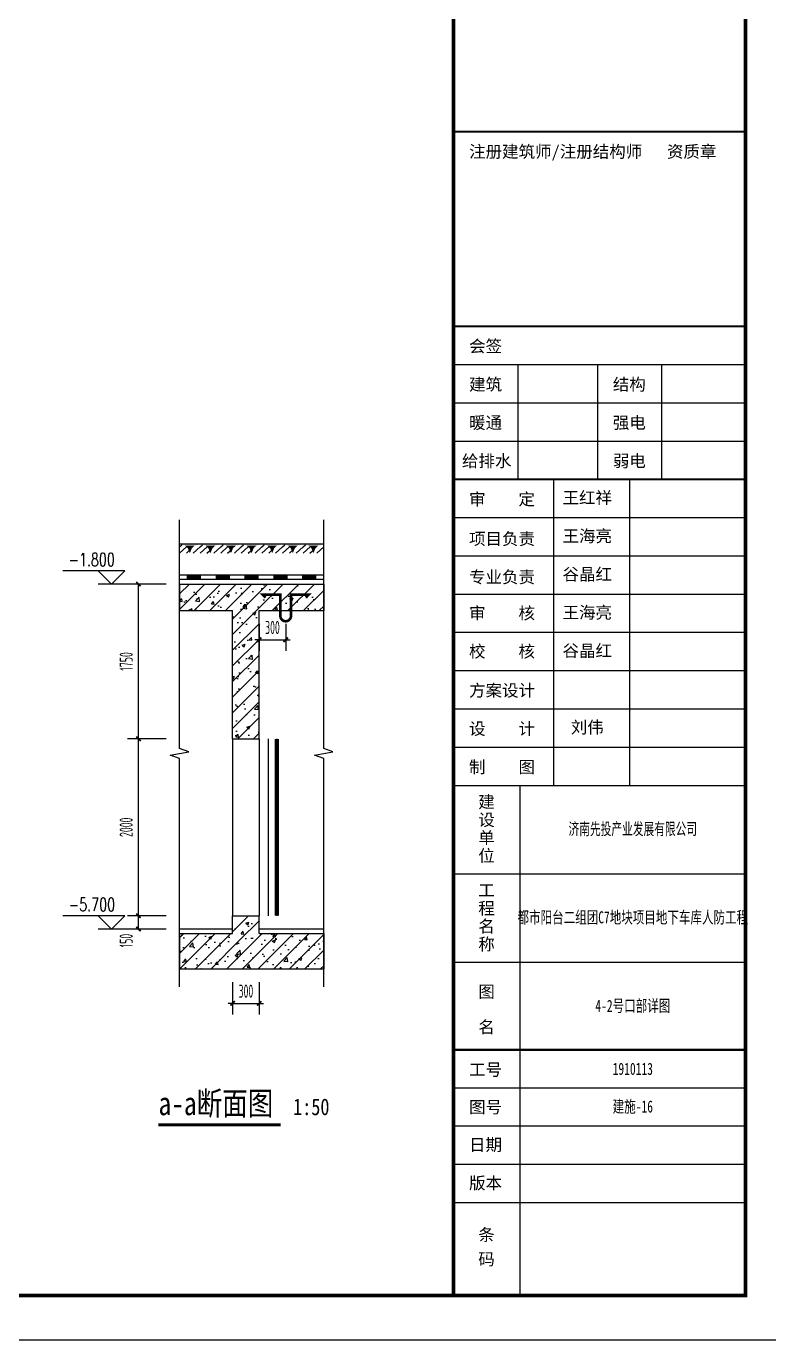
# Model space of a CAD drawing. Extents: x -473190 to 2138458, y -81875 to 2633646.
# Drawn here: x 1297633 to 1306025, y -81875 to -67025 of the extents above; entities that cross this region are included whole.
import ezdxf

# ---------------------------------------------------------------- set-up
doc = ezdxf.new("R2010")
doc.units = 0
doc.header["$LTSCALE"] = 1000
for name, color, linetype in [('A-面层', 151, 'Continuous'), ('A_PLAN_DETAIL_zx', 41, 'Continuous'), ('DIM_SYMB', 3, 'Continuous'), ('ECA_TK', 7, 'Continuous'), ('PUB_DIM', 3, 'Continuous'), ('PUB_HATCH', 8, 'Continuous'), ('PUB_TEXT', 7, 'Continuous'), ('RF-M', 4, 'Continuous'), ('RF-QT', 30, 'Continuous'), ('SURFACE', 6, 'Continuous'), ('tk', 7, 'Continuous'), ('TWT_DIM', 3, 'Continuous')]:
    doc.layers.add(name, color=color, linetype=linetype)
doc.styles.add('_TCH_DIM', font='SIMPLEX', dxfattribs={"bigfont": 'GBCBIG'})
doc.styles.add('_TCH_DIM_T3', font='tssdeng.shx', dxfattribs={"width": 0.564706, "bigfont": '@@@tssdchn.shx'})
doc.styles.add('SUNTXT', font='', dxfattribs={"height": 2.5})
doc.styles.add('TYDG_01', font='', dxfattribs={"width": 0.8})
doc.styles.add('黑体', font='simhei.ttf', dxfattribs={"width": 0.65})
doc.styles.get('SUNTXT').set_extended_font_data('SimSun')
doc.styles.get('TYDG_01').set_extended_font_data('SimSun')
doc.dimstyles.new('_TWT_ARCH&&50', dxfattribs={"dimtxt": 148.75, "dimasz": 50, "dimexe": 125, "dimexo": 150, "dimgap": 63.125, "dimtad": 1, "dimdec": 0, "dimzin": 0, "dimdsep": 46, "dimtxsty": '_TCH_DIM_T3', "dimblk": 'ARCHTICK', "dimcen": 0.09, "dimclrt": 7, "dimazin": 2, "dimtfac": 1, "dimtdec": 0, "dimtix": 1, "dimtmove": 2, "dimatfit": 3, "dimfxl": 0, "dimtolj": 1, "dimtzin": 0, "dimarcsym": 0})
pattern_1 = [(45, (-477544.96, -71625.69), (-88.388348, 88.388348), []), (50, (-477544.96, -71625.7), (358.63009, -31.376067), [37.5, -412.5]), (355, (-477544.96, -71625.7), (-69.37567, 376.09607), [30, -330]), (100.4514, (-477515.08, -71628.3), (289.25469, 344.71977), [31.870095, -350.571056]), (46.1842, (-477544.96, -71525.7), (533.62052, -82.75951), [56.25, -618.75]), (96.6356, (-477500.5, -71532.6), (467.33135, 487.05894), [47.80514, -525.8565]), (351.1842, (-477544.96, -71525.7), (467.33097, 487.0593), [45, -495]), (21, (-477494.96, -71550.7), (298.453526, -201.309445), [37.5, -412.5]), (326, (-477494.96, -71550.7), (121.657666, 362.57502), [30, -330]), (71.4514, (-477470.1, -71567.47), (420.111314, 161.26525), [31.870095, -350.571056]), (37.5, (-477544.96, -71625.69), (6.079928, 166.446927), [0, -326, 0, -335, 0, -331.25]), (7.5, (-477544.96, -71625.69), (131.534769, 197.205856), [0, -191, 0, -318.5, 0, -126.25]), (327.5, (-477656.46, -71625.69), (266.911218, -11.277436), [0, -125, 0, -390, 0, -517.5]), (317.5, (-477706.46, -71625.7), (291.593085, 50.05249), [0, -162.5, 0, -259, 0, -367.5])]

# ---------------------------------------------------------------- blocks, each defined once
blk = doc.blocks.new('10B_A1E图框')
blk.add_line((765, 184), (765, 584))
blk.add_line((765, 184), (765, 584))
blk.add_line((765, 184), (765, 584))
at = {"layer": 'ECA_TK'}
for p, q in [((765, 220.51), (831, 220.51)), ((779.58, 194.56), (779.58, 220.51)), ((797.5, 220.51), (797.5, 194.56)), ((812.08, 194.56), (812.08, 220.51)), ((765, 211.86), (831, 211.86)), ((765, 203.21), (831, 203.21)), ((787.68, 125.36), (787.68, 194.56)), ((804.77, 194.56), (804.77, 125.36)), ((765, 185.91), (831, 185.91)), ((765, 177.26), (831, 177.26)), ((765, 168.61), (831, 168.61)), ((765, 159.96), (831, 159.96)), ((765, 151.31), (831, 151.31)), ((765, 142.66), (831, 142.66)), ((765, 134.01), (831, 134.01)), ((765, 125.36), (831, 125.36)), ((780.03, 10), (780.03, 125.36)), ((765, 105.36), (831, 105.36)), ((765, 85.36), (831, 85.36)), ((831, 56.92), (765, 56.92)), ((831, 48.27), (765, 48.27)), ((831, 39.62), (765, 39.62)), ((831, 30.97), (765, 30.97))]:
    blk.add_line(p, q, dxfattribs=at)
blk.add_lwpolyline([(0, 0), (841, 0), (841, 594), (0, 594)], close=True, dxfattribs=at)
at = {"layer": 'ECA_TK', "const_width": 0.8}
blk.add_lwpolyline([(831, 10), (831, 584), (18, 584), (18, 10)], close=True, dxfattribs=at)
at = {"layer": 'ECA_TK'}
for points, const_width in [([(765, 10), (765, 584)], 0.8), ([(765, 273.16), (831, 273.16)], 0.5), ([(765, 229.16), (831, 229.16)], 0.5), ([(765, 194.56), (831, 194.56)], 0.5), ([(831, 65.57), (765, 65.57)], 0.5)]:
    blk.add_lwpolyline(points, dxfattribs=dict(at, const_width=const_width))
at = {"layer": 'ECA_TK', "linetype": 'Continuous', "style": 'SUNTXT'}
for s, height, p in [('注册建筑师/注册结构师   资质章', 2.7342, (768.5, 267.3)), ('会签', 2.734, (768.5, 223.3)), ('建筑', 2.734, (768.5, 214.65)), ('结构', 2.734, (801, 214.65)), ('暖通', 2.734, (768.5, 206)), ('强电', 2.734, (801, 206)), ('给排水', 2.734, (766.9, 197.35)), ('弱电', 2.734, (801, 197.35)), ('审    定', 2.734, (768.5, 188.7)), ('项目负责', 2.734, (768.5, 179.74)), ('专业负责', 2.734, (768.5, 171.09)), ('审    核', 2.734, (768.5, 162.93)), ('校    核', 2.734, (768.5, 154.28)), ('方案设计', 2.734, (768.5, 145.45)), ('设    计', 2.734, (768.5, 136.8)), ('制    图', 2.734, (768.5, 128.15)), ('建', 2.73, (770.59, 120.26)), ('设', 2.73, (770.59, 116.2)), ('单', 2.73, (770.59, 112.14)), ('位', 2.73, (770.59, 108.08)), ('工', 2.73, (770.59, 100.26)), ('程', 2.73, (770.59, 96.2)), ('名', 2.73, (770.59, 92.14)), ('称', 2.73, (770.59, 88.08)), ('图', 2.73, (770.59, 77.33)), ('名', 2.73, (770.59, 69.33)), ('工号', 2.734, (768.5, 59.71)), ('图号', 2.734, (768.5, 51.23)), ('日期', 2.734, (768.5, 42.72)), ('版本', 2.734, (768.5, 34.07)), ('条', 2.73, (770.59, 22.4)), ('码', 2.73, (770.59, 16.85))]:
    blk.add_text(s, height=height, dxfattribs=at).set_placement(p)
blk = doc.blocks.new('_ArchTick')
at = {"color": 0, "linetype": 'ByBlock', "const_width": 0.4}
blk.add_lwpolyline([(-0.5, -0.5), (0.5, 0.5)], dxfattribs=at)
blk = doc.blocks.new('*D2556')
at = {"layer": 'Defpoints', "color": 0, "transparency": 16777216}
for p in [(1299966, -77681), (1300266, -77681), (1300266, -78072)]:
    blk.add_point(p, dxfattribs=at)
at = {"layer": 'TWT_DIM', "color": 0, "lineweight": -2, "transparency": 16777216}
for p, q in [((1299966, -77831), (1299966, -78197)), ((1300266, -77831), (1300266, -78197)), ((1299966, -78072), (1299916, -78072)), ((1299966, -78072), (1300266, -78072)), ((1300266, -78072), (1300316, -78072))]:
    blk.add_line(p, q, dxfattribs=at)
at = {"layer": 'TWT_DIM', "color": 0, "lineweight": -2, "transparency": 16777216, "xscale": 50, "yscale": 50, "zscale": 50}
blk.add_blockref('_ArchTick', (1299966, -78072), dxfattribs=at)
at = {"layer": 'TWT_DIM', "color": 0, "lineweight": -2, "transparency": 16777216, "xscale": 50, "yscale": 50, "zscale": 50, "rotation": 180}
blk.add_blockref('_ArchTick', (1300266, -78072), dxfattribs=at)
at = {"layer": 'TWT_DIM', "color": 7, "transparency": 16777216, "insert": (1300116, -77934), "char_height": 148.8, "attachment_point": 5, "style": '_TCH_DIM_T3'}
blk.add_mtext('\\A1;300', dxfattribs=at)
blk = doc.blocks.new('*D2557')
at = {"layer": 'Defpoints', "color": 0, "transparency": 16777216}
for p in [(1298901, -77081), (1299366, -77081), (1299366, -77231)]:
    blk.add_point(p, dxfattribs=at)
at = {"layer": 'TWT_DIM', "color": 0, "lineweight": -2, "transparency": 16777216}
for p, q in [((1299216, -77081), (1298776, -77081)), ((1298901, -77231), (1298901, -77081)), ((1299216, -77231), (1298776, -77231))]:
    blk.add_line(p, q, dxfattribs=at)
at = {"layer": 'TWT_DIM', "color": 0, "lineweight": -2, "transparency": 16777216, "xscale": 50, "yscale": 50, "zscale": 50}
for p, rotation in [((1298901, -77081), 90), ((1298901, -77231), 270)]:
    blk.add_blockref('_ArchTick', p, dxfattribs=dict(at, rotation=rotation))
at = {"layer": 'TWT_DIM', "color": 7, "transparency": 16777216, "insert": (1298763, -77362), "char_height": 148.8, "attachment_point": 5, "rotation": 90, "style": '_TCH_DIM_T3'}
blk.add_mtext('\\A1;150', dxfattribs=at)
blk = doc.blocks.new('*D2558')
at = {"layer": 'Defpoints', "color": 0, "transparency": 16777216}
for p in [(1298901, -75081), (1299366, -75081), (1299366, -77081)]:
    blk.add_point(p, dxfattribs=at)
at = {"layer": 'TWT_DIM', "color": 0, "lineweight": -2, "transparency": 16777216}
for p, q in [((1299216, -75081), (1298776, -75081)), ((1298901, -77081), (1298901, -75081)), ((1299216, -77081), (1298776, -77081))]:
    blk.add_line(p, q, dxfattribs=at)
at = {"layer": 'TWT_DIM', "color": 0, "lineweight": -2, "transparency": 16777216, "xscale": 50, "yscale": 50, "zscale": 50}
for p, rotation in [((1298901, -75081), 90), ((1298901, -77081), 270)]:
    blk.add_blockref('_ArchTick', p, dxfattribs=dict(at, rotation=rotation))
at = {"layer": 'TWT_DIM', "color": 7, "transparency": 16777216, "insert": (1298763, -76081), "char_height": 148.8, "attachment_point": 5, "rotation": 90, "style": '_TCH_DIM_T3'}
blk.add_mtext('\\A1;2000', dxfattribs=at)
blk = doc.blocks.new('*D2559')
at = {"layer": 'Defpoints', "color": 0, "transparency": 16777216}
for p in [(1298901, -73331), (1299366, -73331), (1299366, -75081)]:
    blk.add_point(p, dxfattribs=at)
at = {"layer": 'TWT_DIM', "color": 0, "lineweight": -2, "transparency": 16777216}
for p, q in [((1299216, -73331), (1298776, -73331)), ((1298901, -75081), (1298901, -73331)), ((1299216, -75081), (1298776, -75081))]:
    blk.add_line(p, q, dxfattribs=at)
at = {"layer": 'TWT_DIM', "color": 0, "lineweight": -2, "transparency": 16777216, "xscale": 50, "yscale": 50, "zscale": 50}
for p, rotation in [((1298901, -73331), 90), ((1298901, -75081), 270)]:
    blk.add_blockref('_ArchTick', p, dxfattribs=dict(at, rotation=rotation))
at = {"layer": 'TWT_DIM', "color": 7, "transparency": 16777216, "insert": (1298763, -74206), "char_height": 148.8, "attachment_point": 5, "rotation": 90, "style": '_TCH_DIM_T3'}
blk.add_mtext('\\A1;1750', dxfattribs=at)
blk = doc.blocks.new('*D2560')
at = {"layer": 'Defpoints', "color": 0, "transparency": 16777216}
for p in [(1300266, -73631), (1300566, -73631), (1300566, -73960)]:
    blk.add_point(p, dxfattribs=at)
at = {"layer": 'TWT_DIM', "color": 0, "lineweight": -2, "transparency": 16777216}
for p, q in [((1300266, -73781), (1300266, -74085)), ((1300566, -73781), (1300566, -74085)), ((1300266, -73960), (1300216, -73960)), ((1300266, -73960), (1300566, -73960)), ((1300566, -73960), (1300616, -73960))]:
    blk.add_line(p, q, dxfattribs=at)
at = {"layer": 'TWT_DIM', "color": 0, "lineweight": -2, "transparency": 16777216, "xscale": 50, "yscale": 50, "zscale": 50}
blk.add_blockref('_ArchTick', (1300266, -73960), dxfattribs=at)
at = {"layer": 'TWT_DIM', "color": 0, "lineweight": -2, "transparency": 16777216, "xscale": 50, "yscale": 50, "zscale": 50, "rotation": 180}
blk.add_blockref('_ArchTick', (1300566, -73960), dxfattribs=at)
at = {"layer": 'TWT_DIM', "color": 7, "transparency": 16777216, "insert": (1300416, -73822), "char_height": 148.8, "attachment_point": 5, "style": '_TCH_DIM_T3'}
blk.add_mtext('\\A1;300', dxfattribs=at)
blk = doc.blocks.new('$LinePat$自然土壤')
at = {"color": 0}
for p, q in [((0, -90), (71, -19)), ((0, -300), (211, -89)), ((210, -300), (286, -224)), ((420, -300), (630, -90))]:
    blk.add_line(p, q, dxfattribs=at)
for points in [[(0, 0), (630, 0), (168, -45), (462, -45)], [(168, -45), (462, -45), (252, -132), (378, -132)], [(252, -132), (378, -132), (315, -300)]]:
    blk.add_solid(points, dxfattribs=at)
blk = doc.blocks.new('$LinePat$防水层2')
at = {"color": 0}
blk.add_line((0, 0), (600, 0), dxfattribs=at)
blk.add_solid([(150, 0), (450, 0), (150, -100), (450, -100)], dxfattribs=at)

msp = doc.modelspace()

# ---------------------------------------------------------------- hatches: boundary and pattern name
at = {"layer": 'PUB_HATCH'}
h = msp.add_hatch(dxfattribs=at)
h.set_pattern_fill('钢筋混凝土', color=256, scale=50, style=0)
h.set_pattern_definition(pattern_1)
h.paths.add_polyline_path([(1299365.6, -73631.2), (1299965.6, -73631.2), (1300115.6, -73531.2), (1300115.6, -73331.2), (1299365.6, -73331.2)])
h = msp.add_hatch(dxfattribs=at)
h.set_pattern_fill('钢筋混凝土', color=256, scale=50, style=0)
h.set_pattern_definition(pattern_1)
h.paths.add_polyline_path([(1300115.6, -73531.2), (1300265.6, -73631.2), (1300995.2, -73631.2), (1300995.2, -73331.2), (1300115.6, -73331.2)])
h = msp.add_hatch(dxfattribs=at)
h.set_pattern_fill('钢筋混凝土', color=256, scale=50, style=0)
h.set_pattern_definition(pattern_1)
h.paths.add_polyline_path([(1300265.6, -75081.2), (1300265.6, -73631.2), (1300115.6, -73531.2), (1299965.6, -73631.2), (1299965.6, -75081.2)])
h = msp.add_hatch(dxfattribs=at)
h.set_pattern_fill('钢筋混凝土', color=256, scale=50, style=0)
h.set_pattern_definition(pattern_1)
h.paths.add_polyline_path([(1300115.6, -77414.6), (1300265.6, -77281.2), (1300265.6, -77081.2), (1299965.6, -77081.2), (1299965.6, -77281.2)])
h = msp.add_hatch(dxfattribs=at)
h.set_pattern_fill('钢筋混凝土', color=256, scale=50, style=0)
h.set_pattern_definition(pattern_1)
h.paths.add_polyline_path([(1299365.6, -77681.2), (1300115.6, -77681.2), (1300115.6, -77414.6), (1299965.6, -77281.2), (1299365.6, -77281.2)])
h = msp.add_hatch(dxfattribs=at)
h.set_pattern_fill('钢筋混凝土', color=256, scale=50, style=0)
h.set_pattern_definition(pattern_1)
h.paths.add_polyline_path([(1300115.6, -77414.6), (1300115.6, -77681.2), (1300995.2, -77681.2), (1300995.2, -77281.2), (1300265.6, -77281.2)])

# ---------------------------------------------------------------- linework, layer by layer
at = {"layer": 'A-面层'}
for points in [[(1299965.6, -77231.2), (1299365.6, -77231.2)], [(1300995.2, -77231.2), (1300265.6, -77231.2)]]:
    msp.add_lwpolyline(points, dxfattribs=at)
at = {"layer": 'A_PLAN_DETAIL_zx', "const_width": 30}
msp.add_lwpolyline([(1300793.4, -73484.5), (1300825.5, -73451.2), (1300625.5, -73451.2), (1300625.5, -73691.2, -1), (1300505.5, -73691.2), (1300505.5, -73451.2), (1300305.5, -73451.2), (1300337.7, -73484.5)], format="xyb", dxfattribs=at)
at = {"layer": 'DIM_SYMB'}
for points in [[(1299365.6, -77885.4), (1299365.6, -75302), (1299260.6, -75263.8), (1299470.6, -75226.7), (1299365.6, -75189.5), (1299365.6, -72606)], [(1300995.2, -77885.4), (1300995.2, -75302), (1300890.2, -75263.8), (1301100.2, -75226.7), (1300995.2, -75189.5), (1300995.2, -72606)]]:
    msp.add_lwpolyline(points, dxfattribs=at)
at = {"layer": 'DIM_SYMB', "lineweight": -3, "const_width": 35}
msp.add_lwpolyline([(1299127.8, -79444.1), (1300509.2, -79444.1)], dxfattribs=at)
at = {"layer": 'PUB_DIM'}
for p, q in [((1298747.6, -73181.2), (1298047.6, -73181.2)), ((1298597.6, -73331.2), (1298447.6, -73181.2)), ((1298597.6, -73331.2), (1298747.6, -73181.2)), ((1298947.6, -73331.2), (1298447.6, -73331.2)), ((1298747.6, -77081.2), (1298047.6, -77081.2)), ((1298597.6, -77231.2), (1298447.6, -77081.2)), ((1298597.6, -77231.2), (1298747.6, -77081.2)), ((1298947.6, -77231.2), (1298447.6, -77231.2))]:
    msp.add_line(p, q, dxfattribs=at)
at = {"layer": 'RF-M'}
for p, q in [((1299965.6, -75081.2), (1299965.6, -77081.2)), ((1300265.6, -75081.2), (1300265.6, -77081.2)), ((1300365.6, -75081.2), (1300365.6, -77081.2)), ((1300465.6, -75081.2), (1300465.6, -77081.2))]:
    msp.add_line(p, q, dxfattribs=at)
at = {"layer": 'RF-M', "const_width": 50}
msp.add_lwpolyline([(1300465.6, -75081.2), (1300465.6, -77081.2)], dxfattribs=at)
at = {"layer": 'RF-QT'}
for p, q in [((1299365.6, -73331.2), (1300115.6, -73331.2)), ((1299365.6, -73331.2), (1299365.6, -73631.2)), ((1300115.6, -73331.2), (1300995.2, -73331.2)), ((1300995.2, -73331.2), (1300995.2, -73631.2)), ((1299365.6, -73631.2), (1299965.6, -73631.2)), ((1299965.6, -75081.2), (1299965.6, -73631.2)), ((1300265.6, -73631.2), (1300995.2, -73631.2)), ((1300265.6, -75081.2), (1300265.6, -73631.2)), ((1299965.6, -75081.2), (1300265.6, -75081.2)), ((1299965.6, -77281.2), (1299965.6, -77081.2)), ((1299965.6, -77081.2), (1300265.6, -77081.2)), ((1300265.6, -77281.2), (1300265.6, -77081.2)), ((1299365.6, -77281.2), (1299965.6, -77281.2)), ((1299365.6, -77281.2), (1299365.6, -77681.2)), ((1300265.6, -77281.2), (1300995.2, -77281.2)), ((1300995.2, -77281.2), (1300995.2, -77681.2)), ((1299365.6, -77681.2), (1300115.6, -77681.2)), ((1300115.6, -77681.2), (1300995.2, -77681.2))]:
    msp.add_line(p, q, dxfattribs=at)
at = {"layer": 'SURFACE'}
msp.add_line((1300995.2, -72881.2), (1299365.6, -72881.2), dxfattribs=at)
for points in [[(1300995.2, -73231.2), (1299365.6, -73231.2)], [(1300995.2, -73281.2), (1299365.6, -73281.2)]]:
    msp.add_lwpolyline(points, dxfattribs=at)

# ---------------------------------------------------------------- block references
at = {"layer": 'SURFACE', "color": 8, "xscale": 0.3695249676388078, "yscale": 0.3333333333333333, "zscale": 0.3333333333333333, "rotation": 8.186163115859577e-12}
for p in [(1299365.6, -72881.6), (1299598.4, -72881.6), (1299831.2, -72881.6), (1300064, -72881.6), (1300296.8, -72881.6), (1300529.6, -72881.6), (1300762.4, -72881.6)]:
    msp.add_blockref('$LinePat$自然土壤', p, dxfattribs=at)
at = {"layer": 'SURFACE', "xscale": -0.5432017023582012, "yscale": 0.5, "zscale": 0.5}
for p in [(1299691.5, -73231.2), (1300017.4, -73231.2), (1300343.3, -73231.2), (1300669.2, -73231.2), (1300995.2, -73231.2)]:
    msp.add_blockref('$LinePat$防水层2', p, dxfattribs=at)
at = {"layer": 'tk', "xscale": 50, "yscale": 50, "zscale": 50}
msp.add_blockref('10B_A1E图框', (1264213.1, -81874.7), dxfattribs=at)

# ---------------------------------------------------------------- texts
at = {"layer": 'PUB_TEXT'}
for s, height, style, width, p in [('-1.800', 148.75, '_TCH_DIM', 0.705882, (1298112.1, -73128.7)), ('-5.700', 148.75, '_TCH_DIM', 0.705882, (1298115.1, -77028.7)), ('a-a断面图', 264.35, 'TYDG_01', 0.8, (1299127.8, -79335.7)), ('1:50', 188.82, 'TYDG_01', 0.8, (1300649.2, -79335.7))]:
    msp.add_text(s, height=height, dxfattribs=dict(at, style=style, width=width)).set_placement(p)
at = {"layer": 'tk', "char_height": 136.5, "width": 854, "attachment_point": 5, "style": 'SUNTXT'}
for s, insert in [('王红祥', (1303974.1, -72362.9)), ('王海亮', (1303974.1, -72795.4)), ('谷晶红', (1303974.1, -73227.9)), ('王海亮', (1303974.1, -73660.4)), ('谷晶红', (1303974.1, -74092.9)), ('刘伟', (1303974.1, -74957.9))]:
    msp.add_mtext(s, dxfattribs=dict(at, insert=insert))
at = {"layer": 'tk', "linetype": 'ByBlock', "ltscale": 5, "char_height": 136.5, "width": 2548.359, "attachment_point": 5, "style": '黑体'}
for s, insert in [('济南先投产业发展有限公司', (1304488.9, -76106.8)), ('{\\fSTXihei|b0|i0|c134|p2;\\W0.7;都市阳台二组团C7地块项目地下车库人防工程}', (1304488.9, -77106.8)), ('{\\fSTXihei|b0|i0|c134|p2;\\W0.7;4-2号口部详图}', (1304488.9, -78106.8)), ('{\\W0.7;1910113}', (1304488.9, -78812.6)), ('{\\W0.7;建施-16}', (1304488.9, -79245.1))]:
    msp.add_mtext(s, dxfattribs=dict(at, insert=insert))

# ---------------------------------------------------------------- dimensions: what is measured, and where the dimension line sits
at = {"layer": 'TWT_DIM'}
for p1, p2, distance, picture, middle in [((1299365.6, -75081.2), (1299365.6, -73331.2), 464.6, '*D2559', (1298763.5, -74206.2)), ((1300265.6, -73631.2), (1300565.6, -73631.2), -328.5, '*D2560', (1300415.6, -73822.2)), ((1299365.6, -77081.2), (1299365.6, -75081.2), 464.6, '*D2558', (1298763.5, -76081.2)), ((1299965.6, -77681.2), (1300265.6, -77681.2), -390.3, '*D2556', (1300115.6, -77934.1))]:
    dim = msp.add_aligned_dim(p1=p1, p2=p2, distance=distance, dimstyle='_TWT_ARCH&&50', dxfattribs=at)
    dim.commit()
    dim.dimension.update_dxf_attribs({"geometry": picture, "text_midpoint": middle})
dim = msp.add_linear_dim(base=(1298901, -77081.2), p1=(1299365.6, -77231.2), p2=(1299365.6, -77081.2), angle=90, dimstyle='_TWT_ARCH&&50', dxfattribs=at)
dim.commit()
dim.dimension.update_dxf_attribs({"geometry": '*D2557', "text_midpoint": (1298763.5, -77362), "dimtype": 129})

doc.saveas('drawing.dxf')
